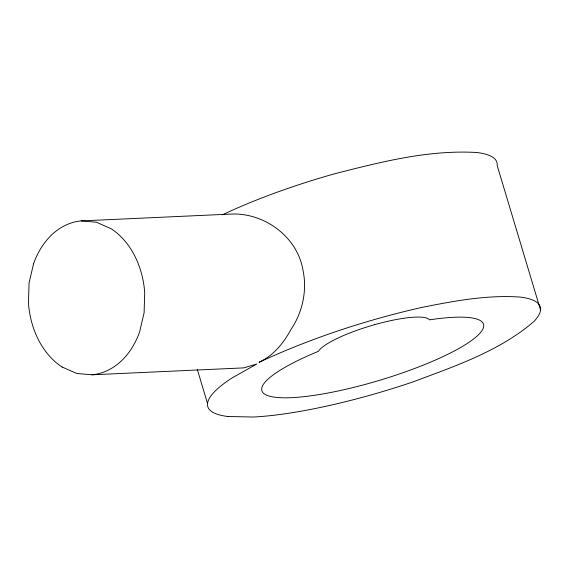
<?xml version="1.0" encoding="UTF-8"?>
<svg xmlns="http://www.w3.org/2000/svg" width="569" height="569" viewBox="0 0 569 569"><rect width="100%" height="100%" fill="white"/><g stroke="black" fill="none" stroke-linecap="round" stroke-linejoin="round"><path stroke-width="0.85" d="M33.543 263.831L29.069 282.928L28.45 302.993A77.277 58.429 87.4 0 0 62.185 367.069M33.535 263.824A77.277 58.429 87.4 0 1 81.196 220.907L232.38 214.008C265.204 213.211 297.523 237.216 302.993 270.218C307.288 290.432 302.552 312.317 291.079 329.323C283.668 342.972 273.54 355.682 259.037 362.282C310.866 338.256 365.355 320.311 421.017 307.58C453.671 301.093 486.822 294.699 520.272 297.089A173.438 35.762 -16.7 0 1 533.822 321.592C499.305 351.229 455.2 366.045 413.25 381.813A173.339 35.74 -16.7 0 1 253.489 417.02L227.82 416.508M62.192 367.055L76.765 373.463L91.979 374.8L243.802 367.88L256.818 363.989L231.853 378.058A173.744 35.826 -16.7 0 0 227.82 416.501M81.196 220.893L96.403 222.23L110.983 228.638A77.206 58.379 87.4 0 1 144.711 292.651L144.106 312.765L139.625 331.862A77.277 58.429 87.4 0 1 91.979 374.786M540.55 310.048L497.171 165.458A173.438 35.762 -16.7 0 0 476.872 152.506C428.592 149.675 381.081 161.923 334.686 173.765A173.872 35.854 -16.7 0 0 222.365 214.869M197.336 369.523L207.543 403.542M374.587 324.679A58.486 12.063 -16.7 0 0 318.448 351.301A115.706 23.862 -16.7 0 0 286.712 397.802A115.706 23.862 -16.7 0 0 456.822 349.622A115.706 23.862 -16.7 0 0 429.474 319.856A58.486 12.063 -16.7 0 0 374.587 324.679"/></g></svg>
